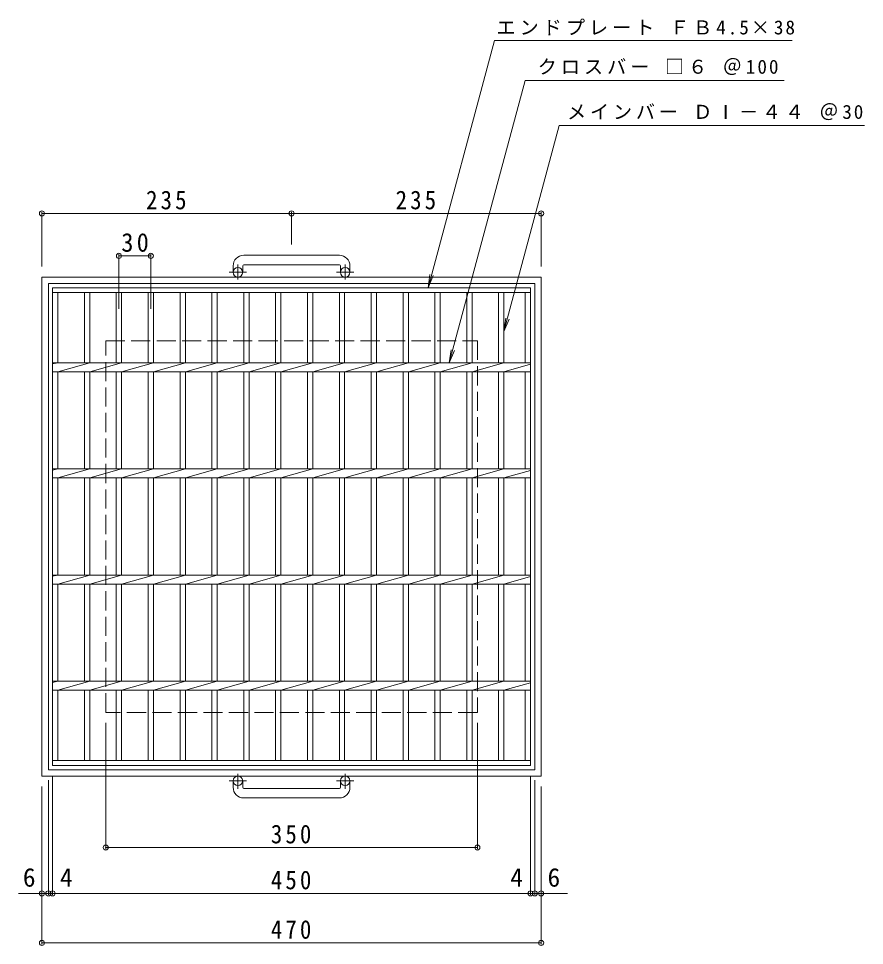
# Model space of a CAD drawing. Units: millimetres at full size, sheet at 1:6. Extents: x -778 to 1022, y -820 to 749.
# Drawn here: x -642 to 154, y -124 to 749 of the extents above; entities that cross this region are included whole.
import ezdxf
from ezdxf.enums import TextEntityAlignment as Align

# ---------------------------------------------------------------- set-up
doc = ezdxf.new("R2010")
doc.units = ezdxf.units.MM
doc.header["$LTSCALE"] = 6
doc.header["$PDMODE"] = 32
doc.header["$PDSIZE"] = 4.8
doc.linetypes.add('CHAIN1', pattern=[8, 5, -1, 1, -1])
doc.linetypes.add('DASHED3', pattern=[4, 3, -1])
for name, color, linetype, lineweight in [('B-0_通り芯', 3, 'Continuous', 9), ('B-1_ピット', 2, 'Continuous', 9), ('B-2_蓋', 3, 'Continuous', 9), ('B-4_寸法', 7, 'Continuous', 9), ('B-5_仕様文', 7, 'Continuous', 9)]:
    doc.layers.add(name, color=color, linetype=linetype, lineweight=lineweight)
doc.styles.add('ＭＳ ゴシック', font='')
doc.styles.get('ＭＳ ゴシック').set_extended_font_data('MS Gothic')

msp = doc.modelspace()

# ---------------------------------------------------------------- linework, layer by layer
at = {"layer": 'B-0_通り芯'}
for p, q in [((-605.127, 424.414), (-610.128, 423.414)), ((-575.128, 424.414), (-605.127, 415.934)), ((-545.128, 424.414), (-575.128, 415.934)), ((-515.128, 424.414), (-545.128, 415.934)), ((-485.129, 424.414), (-515.129, 415.934)), ((-455.129, 424.414), (-485.129, 415.934)), ((-425.13, 424.414), (-455.13, 415.934)), ((-395.13, 424.414), (-425.13, 415.934)), ((-365.131, 424.414), (-395.131, 415.934)), ((-335.131, 424.414), (-365.131, 415.934)), ((-305.132, 424.414), (-335.131, 415.934)), ((-275.132, 424.414), (-305.132, 415.934)), ((-245.133, 424.414), (-275.132, 415.934)), ((-215.133, 424.414), (-245.133, 415.934)), ((-185.134, 424.414), (-215.133, 415.934)), ((-160.128, 423.002), (-185.134, 415.934)), ((-605.127, 324.414), (-610.128, 323.414)), ((-575.128, 324.414), (-605.127, 315.934)), ((-545.128, 324.414), (-575.128, 315.934)), ((-515.128, 324.414), (-545.128, 315.934)), ((-485.129, 324.414), (-515.129, 315.934)), ((-455.129, 324.414), (-485.129, 315.934)), ((-425.13, 324.414), (-455.13, 315.934)), ((-395.13, 324.414), (-425.13, 315.934)), ((-365.131, 324.414), (-395.131, 315.934)), ((-335.131, 324.414), (-365.131, 315.934)), ((-305.132, 324.414), (-335.131, 315.934)), ((-275.132, 324.414), (-305.132, 315.934)), ((-245.133, 324.414), (-275.132, 315.934)), ((-215.133, 324.414), (-245.133, 315.934)), ((-185.134, 324.414), (-215.133, 315.934)), ((-160.128, 323.003), (-185.134, 315.934)), ((-605.127, 224.414), (-610.128, 223.414)), ((-575.128, 224.414), (-605.127, 215.935)), ((-545.128, 224.414), (-575.128, 215.935)), ((-515.128, 224.414), (-545.128, 215.935)), ((-485.129, 224.414), (-515.129, 215.935)), ((-455.129, 224.414), (-485.129, 215.935)), ((-425.13, 224.414), (-455.13, 215.935)), ((-395.13, 224.414), (-425.13, 215.935)), ((-365.131, 224.414), (-395.131, 215.935)), ((-335.131, 224.414), (-365.131, 215.935)), ((-305.132, 224.414), (-335.131, 215.935)), ((-275.132, 224.414), (-305.132, 215.935)), ((-245.133, 224.414), (-275.132, 215.935)), ((-215.133, 224.414), (-245.133, 215.935)), ((-185.134, 224.414), (-215.133, 215.935)), ((-160.128, 223.003), (-185.134, 215.935)), ((-605.127, 124.414), (-610.128, 123.414)), ((-575.128, 124.414), (-605.127, 115.934)), ((-545.128, 124.414), (-575.128, 115.934)), ((-515.128, 124.414), (-545.128, 115.934)), ((-485.129, 124.414), (-515.129, 115.934)), ((-455.129, 124.414), (-485.129, 115.934)), ((-425.13, 124.414), (-455.13, 115.934)), ((-395.13, 124.414), (-425.13, 115.934)), ((-365.131, 124.414), (-395.131, 115.934)), ((-335.131, 124.414), (-365.131, 115.934)), ((-305.132, 124.414), (-335.131, 115.934)), ((-275.132, 124.414), (-305.132, 115.934)), ((-245.133, 124.414), (-275.132, 115.934)), ((-215.133, 124.414), (-245.133, 115.934)), ((-185.134, 124.414), (-215.133, 115.934)), ((-160.128, 123.003), (-185.134, 115.934))]:
    msp.add_line(p, q, dxfattribs=at)
at = {"layer": 'B-1_ピット'}
for p, q in [((-340.127, 525.774), (-430.127, 525.774)), ((-440.127, 515.774), (-440.127, 509.674)), ((-431.127, 515.774), (-431.127, 509.674)), ((-430.127, 516.774), (-340.127, 516.774)), ((-339.127, 515.774), (-339.127, 509.674)), ((-330.127, 515.774), (-330.127, 509.674)), ((-620.127, 505.174), (-620.127, 35.174)), ((-620.127, 505.174), (-150.127, 505.174)), ((-614.127, 499.174), (-614.127, 41.174)), ((-614.127, 499.174), (-156.127, 499.174)), ((-156.127, 499.174), (-156.127, 41.174)), ((-150.127, 505.174), (-150.127, 35.174)), ((-620.127, 35.174), (-150.127, 35.174)), ((-614.127, 41.174), (-156.127, 41.174)), ((-440.127, 24.573), (-440.127, 30.673)), ((-431.127, 24.573), (-431.127, 30.673)), ((-339.127, 24.573), (-339.127, 30.673)), ((-330.127, 24.573), (-330.127, 30.673)), ((-430.127, 23.573), (-340.127, 23.573)), ((-340.127, 14.573), (-430.127, 14.573))]:
    msp.add_line(p, q, dxfattribs=at)
at = {"layer": 'B-1_ピット', "linetype": 'CHAIN1'}
for p, q in [((-435.627, 503.066), (-435.627, 517.164)), ((-334.627, 503.066), (-334.627, 517.164)), ((-427.464, 509.674), (-443.871, 509.674)), ((-326.464, 509.674), (-342.871, 509.674)), ((-435.627, 37.281), (-435.627, 23.183)), ((-334.627, 37.281), (-334.627, 23.183)), ((-427.464, 30.673), (-443.871, 30.673)), ((-326.464, 30.673), (-342.871, 30.673))]:
    msp.add_line(p, q, dxfattribs=at)
at = {"layer": 'B-1_ピット', "linetype": 'DASHED3'}
for p, q in [((-560.128, 95.174), (-560.128, 445.174)), ((-560.128, 445.174), (-210.127, 445.174)), ((-210.127, 445.174), (-210.127, 95.174)), ((-210.127, 95.174), (-560.128, 95.174))]:
    msp.add_line(p, q, dxfattribs=at)
at = {"layer": 'B-1_ピット'}
for centre in [(-435.627, 509.674), (-334.627, 509.674), (-435.627, 30.673), (-334.627, 30.673)]:
    msp.add_circle(centre, 4.5, dxfattribs=at)
for centre, radius, start, end in [((-430.127, 515.774), 10, 90, 180), ((-340.127, 515.774), 10, 0, 90), ((-430.127, 515.774), 1, 90, 180), ((-340.127, 515.774), 1, 0, 90), ((-430.127, 24.573), 10, 180, 270), ((-430.127, 24.573), 1, 180, 270), ((-340.127, 24.573), 10, 270, 0), ((-340.127, 24.573), 1, 270, 0)]:
    msp.add_arc(centre, radius, start, end, dxfattribs=at)
at = {"layer": 'B-2_蓋'}
for p, q in [((-610.128, 45.174), (-610.128, 495.174)), ((-610.128, 495.174), (-160.128, 495.174)), ((-610.128, 490.674), (-160.128, 490.674)), ((-605.127, 424.414), (-605.127, 490.674)), ((-580.128, 490.674), (-580.128, 424.414)), ((-575.128, 490.674), (-575.128, 424.414)), ((-550.128, 490.674), (-550.128, 424.414)), ((-545.128, 490.674), (-545.128, 424.414)), ((-520.128, 490.674), (-520.128, 424.414)), ((-515.128, 490.674), (-515.128, 424.414)), ((-490.128, 490.674), (-490.128, 424.414)), ((-485.128, 490.674), (-485.128, 424.414)), ((-460.128, 490.674), (-460.128, 424.414)), ((-455.128, 490.674), (-455.128, 424.414)), ((-430.128, 490.674), (-430.128, 424.414)), ((-425.128, 490.674), (-425.128, 424.414)), ((-400.128, 490.674), (-400.128, 424.414)), ((-395.128, 490.674), (-395.128, 424.414)), ((-370.128, 490.674), (-370.128, 424.414)), ((-365.128, 490.674), (-365.128, 424.414)), ((-340.128, 490.674), (-340.128, 424.414)), ((-335.128, 490.674), (-335.128, 424.414)), ((-310.128, 490.674), (-310.128, 424.414)), ((-305.128, 490.674), (-305.128, 424.414)), ((-280.128, 490.674), (-280.128, 424.414)), ((-275.128, 490.674), (-275.128, 424.414)), ((-250.128, 490.674), (-250.128, 424.414)), ((-245.128, 490.674), (-245.128, 424.414)), ((-220.128, 490.674), (-220.128, 424.414)), ((-215.128, 490.674), (-215.128, 424.414)), ((-190.128, 490.674), (-190.128, 424.414)), ((-185.128, 490.674), (-185.128, 424.414)), ((-165.127, 490.674), (-165.127, 424.414)), ((-160.128, 45.174), (-160.128, 495.174)), ((-610.128, 424.414), (-160.128, 424.414)), ((-610.128, 415.934), (-160.128, 415.934)), ((-605.127, 324.414), (-605.127, 415.934)), ((-580.128, 415.934), (-580.128, 324.414)), ((-575.128, 415.934), (-575.128, 324.414)), ((-550.128, 415.934), (-550.128, 324.414)), ((-545.128, 415.934), (-545.128, 324.414)), ((-520.128, 415.934), (-520.128, 324.414)), ((-515.128, 415.934), (-515.128, 324.414)), ((-490.128, 415.934), (-490.128, 324.414)), ((-485.128, 415.934), (-485.128, 324.414)), ((-460.128, 415.934), (-460.128, 324.414)), ((-455.128, 415.934), (-455.128, 324.414)), ((-430.128, 415.934), (-430.128, 324.414)), ((-425.128, 415.934), (-425.128, 324.414)), ((-400.128, 415.934), (-400.128, 324.414)), ((-395.128, 415.934), (-395.128, 324.414)), ((-370.128, 415.934), (-370.128, 324.414)), ((-365.128, 415.934), (-365.128, 324.414)), ((-340.128, 415.934), (-340.128, 324.414)), ((-335.128, 415.934), (-335.128, 324.414)), ((-310.128, 415.934), (-310.128, 324.414)), ((-305.128, 415.934), (-305.128, 324.414)), ((-280.128, 415.934), (-280.128, 324.414)), ((-275.128, 415.934), (-275.128, 324.414)), ((-250.128, 415.934), (-250.128, 324.414)), ((-245.128, 415.934), (-245.128, 324.414)), ((-220.128, 415.934), (-220.128, 324.414)), ((-215.128, 415.934), (-215.128, 324.414)), ((-190.128, 415.934), (-190.128, 324.414)), ((-185.128, 415.934), (-185.128, 324.414)), ((-165.127, 415.934), (-165.127, 324.414)), ((-610.128, 324.414), (-160.128, 324.414)), ((-610.128, 315.934), (-160.128, 315.934)), ((-605.127, 224.414), (-605.127, 315.934)), ((-580.128, 315.934), (-580.128, 224.414)), ((-575.128, 315.934), (-575.128, 224.414)), ((-550.128, 315.934), (-550.128, 224.414)), ((-545.128, 315.934), (-545.128, 224.414)), ((-520.128, 315.934), (-520.128, 224.414)), ((-515.128, 315.934), (-515.128, 224.414)), ((-490.128, 315.934), (-490.128, 224.414)), ((-485.128, 315.934), (-485.128, 224.414)), ((-460.128, 315.934), (-460.128, 224.414)), ((-455.128, 315.934), (-455.128, 224.414)), ((-430.128, 315.934), (-430.128, 224.414)), ((-425.128, 315.934), (-425.128, 224.414)), ((-400.128, 315.934), (-400.128, 224.414)), ((-395.128, 315.934), (-395.128, 224.414)), ((-370.128, 315.934), (-370.128, 224.414)), ((-365.128, 315.934), (-365.128, 224.414)), ((-340.128, 315.934), (-340.128, 224.414)), ((-335.128, 315.934), (-335.128, 224.414)), ((-310.128, 315.934), (-310.128, 224.414)), ((-305.128, 315.934), (-305.128, 224.414)), ((-280.128, 315.934), (-280.128, 224.414)), ((-275.128, 315.934), (-275.128, 224.414)), ((-250.128, 315.934), (-250.128, 224.414)), ((-245.128, 315.934), (-245.128, 224.414)), ((-220.128, 315.934), (-220.128, 224.414)), ((-215.128, 315.934), (-215.128, 224.414)), ((-190.128, 315.934), (-190.128, 224.414)), ((-185.128, 315.934), (-185.128, 224.414)), ((-165.127, 315.934), (-165.127, 224.414)), ((-610.128, 224.414), (-160.128, 224.414)), ((-610.128, 215.934), (-160.128, 215.934)), ((-605.127, 124.414), (-605.127, 215.934)), ((-580.128, 215.934), (-580.128, 124.414)), ((-575.128, 215.934), (-575.128, 124.414)), ((-550.128, 215.934), (-550.128, 124.414)), ((-545.128, 215.934), (-545.128, 124.414)), ((-520.128, 215.934), (-520.128, 124.414)), ((-515.128, 215.934), (-515.128, 124.414)), ((-490.128, 215.934), (-490.128, 124.414)), ((-485.128, 215.934), (-485.128, 124.414)), ((-460.128, 215.934), (-460.128, 124.414)), ((-455.128, 215.934), (-455.128, 124.414)), ((-430.128, 215.934), (-430.128, 124.414)), ((-425.128, 215.934), (-425.128, 124.414)), ((-400.128, 215.934), (-400.128, 124.414)), ((-395.128, 215.934), (-395.128, 124.414)), ((-370.128, 215.934), (-370.128, 124.414)), ((-365.128, 215.934), (-365.128, 124.414)), ((-340.128, 215.934), (-340.128, 124.414)), ((-335.128, 215.934), (-335.128, 124.414)), ((-310.128, 215.934), (-310.128, 124.414)), ((-305.128, 215.934), (-305.128, 124.414)), ((-280.128, 215.934), (-280.128, 124.414)), ((-275.128, 215.934), (-275.128, 124.414)), ((-250.128, 215.934), (-250.128, 124.414)), ((-245.128, 215.934), (-245.128, 124.414)), ((-220.128, 215.934), (-220.128, 124.414)), ((-215.128, 215.934), (-215.128, 124.414)), ((-190.128, 215.934), (-190.128, 124.414)), ((-185.128, 215.934), (-185.128, 124.414)), ((-165.127, 215.934), (-165.127, 124.414)), ((-610.128, 124.414), (-160.128, 124.414)), ((-610.128, 115.934), (-160.128, 115.934)), ((-605.127, 49.674), (-605.127, 115.934)), ((-580.128, 115.934), (-580.128, 49.674)), ((-575.128, 115.934), (-575.128, 49.674)), ((-550.128, 115.934), (-550.128, 49.674)), ((-545.128, 115.934), (-545.128, 49.674)), ((-520.128, 115.934), (-520.128, 49.674)), ((-515.128, 115.934), (-515.128, 49.674)), ((-490.128, 115.934), (-490.128, 49.674)), ((-485.128, 115.934), (-485.128, 49.674)), ((-460.128, 115.934), (-460.128, 49.674)), ((-455.128, 115.934), (-455.128, 49.674)), ((-430.128, 115.934), (-430.128, 49.674)), ((-425.128, 115.934), (-425.128, 49.674)), ((-400.128, 115.934), (-400.128, 49.674)), ((-395.128, 115.934), (-395.128, 49.674)), ((-370.128, 115.934), (-370.128, 49.674)), ((-365.128, 115.934), (-365.128, 49.674)), ((-340.128, 115.934), (-340.128, 49.674)), ((-335.128, 115.934), (-335.128, 49.674)), ((-310.128, 115.934), (-310.128, 49.674)), ((-305.128, 115.934), (-305.128, 49.674)), ((-280.128, 115.934), (-280.128, 49.674)), ((-275.128, 115.934), (-275.128, 49.674)), ((-250.128, 115.934), (-250.128, 49.674)), ((-245.128, 115.934), (-245.128, 49.674)), ((-220.128, 115.934), (-220.128, 49.674)), ((-215.128, 115.934), (-215.128, 49.674)), ((-190.128, 115.934), (-190.128, 49.674)), ((-185.128, 115.934), (-185.128, 49.674)), ((-165.127, 115.934), (-165.127, 49.674)), ((-160.128, 49.674), (-610.128, 49.674)), ((-160.128, 45.174), (-610.128, 45.174))]:
    msp.add_line(p, q, dxfattribs=at)
at = {"layer": 'B-4_寸法'}
for p, q in [((-620.127, 566.674), (-620.127, 515.174)), ((-620.127, 565.174), (-385.127, 565.174)), ((-385.127, 566.674), (-385.127, 535.774)), ((-385.127, 565.174), (-150.127, 565.174)), ((-150.127, 566.674), (-150.127, 515.174)), ((-547.628, 526.674), (-547.628, 475.174)), ((-547.628, 525.174), (-517.628, 525.174)), ((-517.628, 526.674), (-517.628, 475.174)), ((-560.128, -33.617), (-560.128, 85.174)), ((-210.127, -33.617), (-210.127, 85.174)), ((-610.128, -76.869), (-610.128, 35.174)), ((-160.128, -76.869), (-160.128, 35.174)), ((-614.127, -76.869), (-614.127, 31.174)), ((-156.127, -76.869), (-156.127, 31.174)), ((-620.127, -123.515), (-620.127, 25.174)), ((-150.127, -123.515), (-150.127, 25.174)), ((-560.128, -32.117), (-210.127, -32.117)), ((-620.127, -75.369), (-642.185, -75.369)), ((-620.127, -75.369), (-614.127, -75.369)), ((-614.127, -75.369), (-610.128, -75.369)), ((-610.128, -75.369), (-160.128, -75.369)), ((-160.128, -75.369), (-156.127, -75.369)), ((-156.127, -75.369), (-150.127, -75.369)), ((-150.127, -75.369), (-125.282, -75.369)), ((-620.127, -122.015), (-150.127, -122.015))]:
    msp.add_line(p, q, dxfattribs=at)
for p in [(-620.127, 565.174), (-385.127, 565.174), (-150.127, 565.174), (-547.628, 525.174), (-517.628, 525.174), (-560.128, -32.117), (-210.127, -32.117), (-620.127, -75.369), (-614.127, -75.369), (-610.128, -75.369), (-160.128, -75.369), (-156.127, -75.369), (-150.127, -75.369), (-620.127, -122.015), (-150.127, -122.015)]:
    msp.add_point(p, dxfattribs=at)
at = {"layer": 'B-5_仕様文'}
for p, q in [((-256.493, 495.174), (-194.107, 728)), ((-194.107, 728), (86.244, 728)), ((-236.586, 424.414), (-165.288, 690.5)), ((-165.288, 690.5), (78.714, 690.5)), ((-185.128, 453.941), (-133.13, 648)), ((-133.13, 648), (154.322, 648)), ((-256.493, 495.174), (-254.861, 507.567)), ((-256.493, 495.174), (-251.709, 506.723)), ((-185.128, 453.941), (-183.496, 466.334)), ((-185.128, 453.941), (-180.344, 465.489)), ((-236.586, 424.414), (-234.954, 436.807)), ((-236.586, 424.414), (-231.802, 435.962))]:
    msp.add_line(p, q, dxfattribs=at)

# ---------------------------------------------------------------- texts
at = {"layer": 'B-4_寸法', "color": 2, "style": 'ＭＳ ゴシック'}
for s, p in [('6', (-638.127, -74.369)), ('4', (-603.127, -74.369)), ('4', (-179.127, -74.369)), ('6', (-144.127, -74.369))]:
    msp.add_text(s, height=17.6, dxfattribs=at).set_placement(p, align=Align.BOTTOM_LEFT)
at = {"layer": 'B-4_寸法', "color": 2, "char_height": 17.6, "attachment_point": 7, "style": 'ＭＳ ゴシック'}
for s, insert in [('\\T1.27;\\W0.9;235', (-522.127, 568.774)), ('\\T1.27;\\W0.9;235', (-287.127, 568.774)), ('\\T1.27;\\W0.95;30', (-545.378, 528.774)), ('\\T1.27;\\W0.9;350', (-404.628, -28.517)), ('\\T1.27;\\W0.9;450', (-404.628, -71.769)), ('\\T1.27;\\W0.9;470', (-404.627, -118.415))]:
    msp.add_mtext(s, dxfattribs=dict(at, insert=insert))
at = {"layer": 'B-5_仕様文', "char_height": 13.2, "attachment_point": 7, "style": 'ＭＳ ゴシック'}
for s, insert in [('\\T1.21;エンドプレート\\~ＦＢ4.5×38', (-192.2, 733)), ('\\T1.21;クロスバー\\~□６\\~＠100', (-153.347, 695.5)), ('\\T1.2;メインバー\\~ＤⅠ－４４\\~＠30', (-125.736, 653))]:
    msp.add_mtext(s, dxfattribs=dict(at, insert=insert))

doc.saveas('drawing.dxf')
